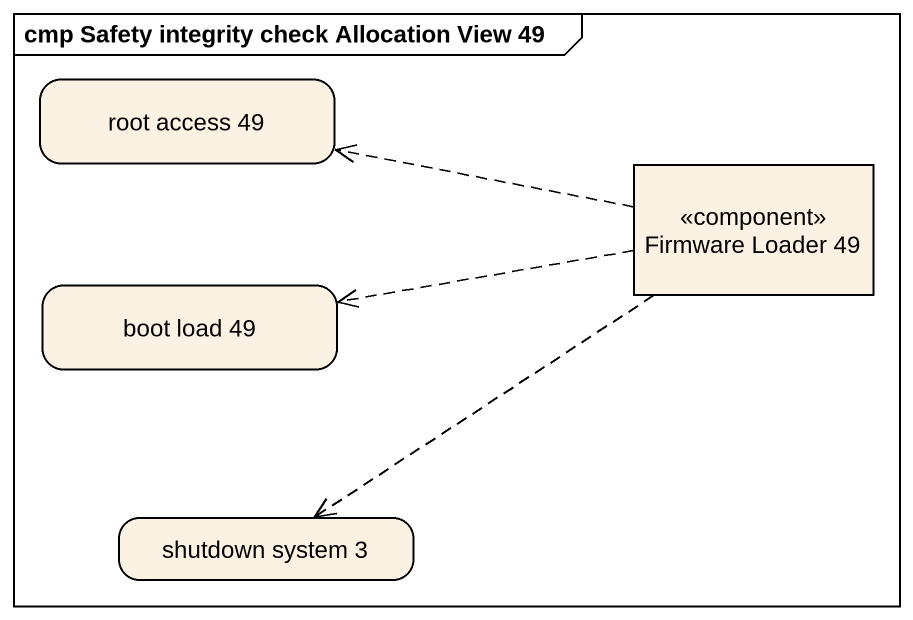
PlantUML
@startuml
mainframe cmp Safety integrity check Allocation View 49
hide empty description
state "root access 49" as root_access_49
state "Firmware Loader 49" as Firmware_Loader_49 <<component>>
state "boot load 49" as boot_load_49
state "shutdown system 3" as shutdown_system_3
Firmware_Loader_49 -left[dashed]-> root_access_49
Firmware_Loader_49 -left[dashed]-> boot_load_49
Firmware_Loader_49 -[dashed]-> shutdown_system_3
@enduml
